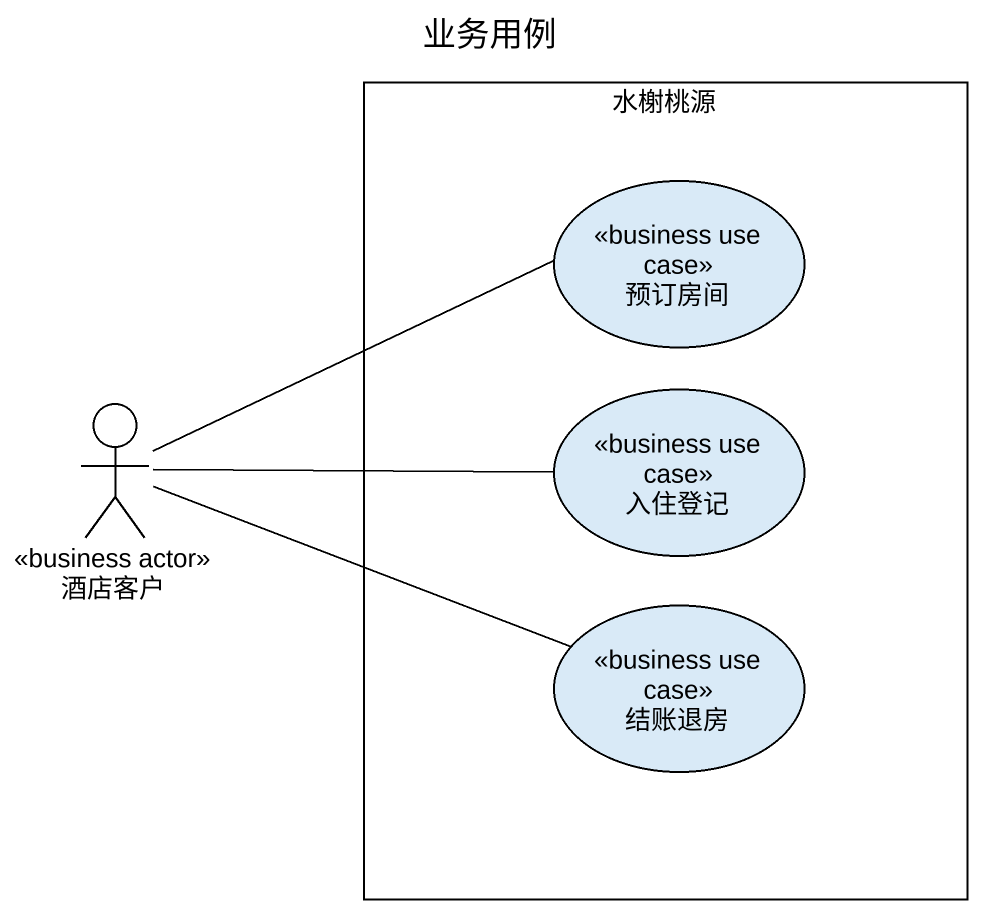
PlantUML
@startuml
title 业务用例
rectangle 水榭桃源 {
  usecase 预订房间 <<business use case>>
  usecase 入住登记 <<business use case>>
  usecase 结账退房 <<business use case>>
}
actor 酒店客户 <<business actor>>
酒店客户 -right- 预订房间
酒店客户 -right- 入住登记
酒店客户 -right- 结账退房
@enduml
